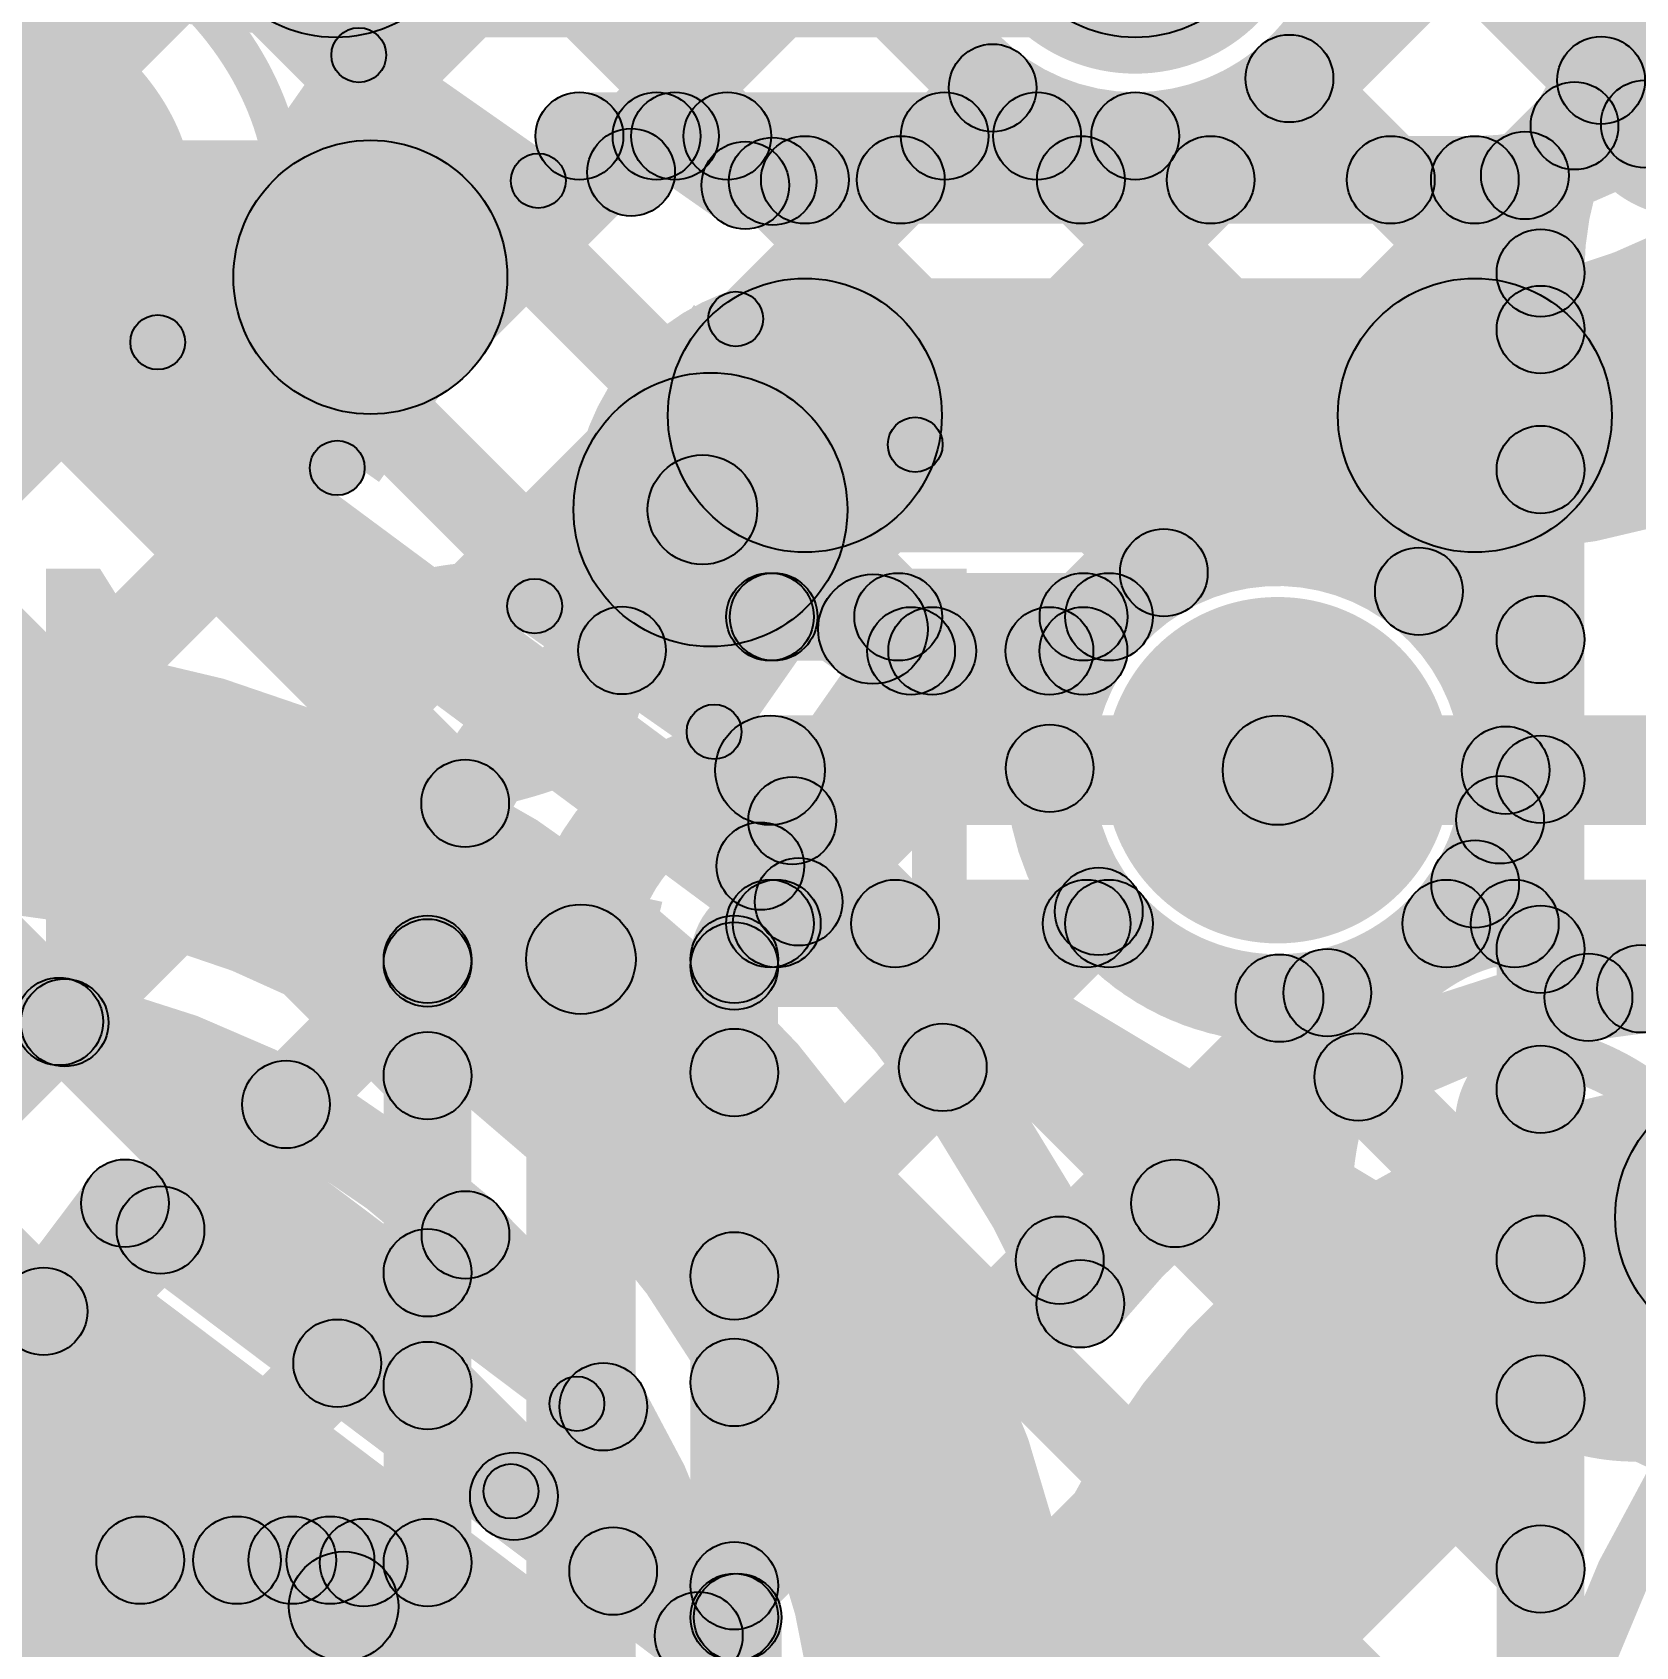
# Model space of a CAD drawing. Header units: millimetres. Extents: x -2.17 to 2.17, y -2.17 to 2.17.
# Drawn here: x -0.6077 to -0.4613, y -0.882 to -0.7346 of the extents above; entities that cross this region are included whole.
import ezdxf

# ---------------------------------------------------------------- set-up
doc = ezdxf.new("R2010")
doc.units = ezdxf.units.MM
doc.header["$MEASUREMENT"] = 0
for name, color, linetype in [('BottomLayer', 5, 'Continuous'), ('BottomOverlay', 54, 'Continuous'), ('BottomSolder', 6, 'Continuous'), ('Mechanical2', 216, 'Continuous'), ('TopLayer', 1, 'Continuous'), ('TopOverlay', 2, 'Continuous'), ('TopPaste', 8, 'Continuous'), ('TopSolder', 216, 'Continuous'), ('ViaHoleLayer', 16, 'Continuous')]:
    doc.layers.add(name, color=color, linetype=linetype)

# ---------------------------------------------------------------- blocks, each defined once
blk = doc.blocks.new('YS_SBZ9032C03R16_B_29')
at = {"layer": 'BottomOverlay', "const_width": 0.005}
blk.add_lwpolyline([(0.17434, -0.04428, -0.777083), (-0.17427, -0.04458)], format="xyb", dxfattribs=at)
blk = doc.blocks.new('WS2812B_M____220')
at = {"layer": 'TopLayer'}
blk.add_hatch(color=1, dxfattribs=at).paths.add_polyline_path([(0.03504, 0.05079), (0.09409, 0.05079), (0.09409, 0.01142), (0.03504, 0.01142)])
at = {"layer": 'TopOverlay'}
for points in [[(-0.07, 0.0675), (-0.07, 0.0725), (0.07, 0.0725), (0.07, 0.0675)], [(0.0725, 0.06), (0.0675, 0.06), (0.0675, 0.07), (0.0725, 0.07)]]:
    blk.add_hatch(color=2, dxfattribs=at).paths.add_polyline_path(points)
h = blk.add_hatch(color=2, dxfattribs=at)
edge = h.paths.add_edge_path()
edge.add_arc((0.07, 0.07), 0.0025, 0, 360)
h = blk.add_hatch(color=2, dxfattribs=at)
edge = h.paths.add_edge_path()
edge.add_arc((0.07, 0.07), 0.0025, 0, 360)
h = blk.add_hatch(color=2, dxfattribs=at)
edge = h.paths.add_edge_path()
edge.add_arc((0.07, 0.06), 0.0025, 0, 360)
at = {"layer": 'TopPaste'}
blk.add_hatch(color=8, dxfattribs=at).paths.add_polyline_path([(0.03504, 0.05079), (0.09409, 0.05079), (0.09409, 0.01142), (0.03504, 0.01142)])
at = {"layer": 'TopSolder'}
blk.add_hatch(color=216, dxfattribs=at).paths.add_polyline_path([(0.03104, 0.05479), (0.09809, 0.05479), (0.09809, 0.00742), (0.03104, 0.00742)])
at = {"layer": 'TopOverlay'}
for centre in [(0.07, 0.07), (0.07, 0.07), (0.07, 0.06)]:
    blk.add_circle(centre, 0.0025, dxfattribs=at)
blk = doc.blocks.new('C__0402_391')
at = {"layer": 'TopLayer'}
for points in [[(-0.0275, -0.0125), (-0.0275, 0.0125), (-0.0095, 0.0125), (-0.0095, -0.0125)], [(0.0095, -0.0125), (0.0095, 0.0125), (0.0275, 0.0125), (0.0275, -0.0125)]]:
    blk.add_hatch(color=1, dxfattribs=at).paths.add_polyline_path(points)
at = {"layer": 'TopOverlay'}
h = blk.add_hatch(color=2, dxfattribs=at)
edge = h.paths.add_edge_path()
edge.add_arc((-0.031, 0.016), 0.0025, 0, 360)
h = blk.add_hatch(color=2, dxfattribs=at)
edge = h.paths.add_edge_path()
edge.add_arc((-0.031, 0.016), 0.0025, 0, 360)
for points in [[(-0.011, 0.0185), (-0.011, 0.0135), (-0.031, 0.0135), (-0.031, 0.0185)], [(0.031, 0.0185), (0.031, 0.0135), (0.011, 0.0135), (0.011, 0.0185)], [(-0.0335, 0.016), (-0.0285, 0.016), (-0.0285, -0.016), (-0.0335, -0.016)], [(0.0285, 0.016), (0.0335, 0.016), (0.0335, -0.016), (0.0285, -0.016)], [(-0.011, -0.0135), (-0.011, -0.0185), (-0.031, -0.0185), (-0.031, -0.0135)], [(0.031, -0.0135), (0.031, -0.0185), (0.011, -0.0185), (0.011, -0.0135)]]:
    blk.add_hatch(color=2, dxfattribs=at).paths.add_polyline_path(points)
h = blk.add_hatch(color=2, dxfattribs=at)
edge = h.paths.add_edge_path()
edge.add_arc((-0.011, 0.016), 0.0025, 0, 360)
h = blk.add_hatch(color=2, dxfattribs=at)
edge = h.paths.add_edge_path()
edge.add_arc((0.011, 0.016), 0.0025, 0, 360)
h = blk.add_hatch(color=2, dxfattribs=at)
edge = h.paths.add_edge_path()
edge.add_arc((0.031, 0.016), 0.0025, 0, 360)
h = blk.add_hatch(color=2, dxfattribs=at)
edge = h.paths.add_edge_path()
edge.add_arc((0.031, 0.016), 0.0025, 0, 360)
h = blk.add_hatch(color=2, dxfattribs=at)
edge = h.paths.add_edge_path()
edge.add_arc((-0.031, -0.016), 0.0025, 0, 360)
h = blk.add_hatch(color=2, dxfattribs=at)
edge = h.paths.add_edge_path()
edge.add_arc((-0.031, -0.016), 0.0025, 0, 360)
h = blk.add_hatch(color=2, dxfattribs=at)
edge = h.paths.add_edge_path()
edge.add_arc((-0.011, -0.016), 0.0025, 0, 360)
h = blk.add_hatch(color=2, dxfattribs=at)
edge = h.paths.add_edge_path()
edge.add_arc((0.011, -0.016), 0.0025, 0, 360)
h = blk.add_hatch(color=2, dxfattribs=at)
edge = h.paths.add_edge_path()
edge.add_arc((0.031, -0.016), 0.0025, 0, 360)
h = blk.add_hatch(color=2, dxfattribs=at)
edge = h.paths.add_edge_path()
edge.add_arc((0.031, -0.016), 0.0025, 0, 360)
at = {"layer": 'TopPaste'}
for points in [[(-0.0275, -0.0125), (-0.0275, 0.0125), (-0.0095, 0.0125), (-0.0095, -0.0125)], [(0.0095, -0.0125), (0.0095, 0.0125), (0.0275, 0.0125), (0.0275, -0.0125)]]:
    blk.add_hatch(color=8, dxfattribs=at).paths.add_polyline_path(points)
at = {"layer": 'TopSolder'}
for points in [[(-0.02986, -0.01486), (-0.02986, 0.01486), (-0.00714, 0.01486), (-0.00714, -0.01486)], [(0.00714, -0.01486), (0.00714, 0.01486), (0.02986, 0.01486), (0.02986, -0.01486)]]:
    blk.add_hatch(color=216, dxfattribs=at).paths.add_polyline_path(points)
at = {"layer": 'TopOverlay'}
for centre in [(-0.031, 0.016), (-0.031, 0.016), (-0.011, 0.016), (0.011, 0.016), (0.031, 0.016), (0.031, 0.016), (-0.031, -0.016), (-0.031, -0.016), (-0.011, -0.016), (0.011, -0.016), (0.031, -0.016), (0.031, -0.016)]:
    blk.add_circle(centre, 0.0025, dxfattribs=at)

msp = doc.modelspace()

# ---------------------------------------------------------------- hatches: boundary and pattern name
at = {"layer": 'BottomLayer'}
for points in [[(-0.62881, -0.63692), (-0.62315, -0.63126), (-0.46717, -0.78724), (-0.47283, -0.7929)], [(-0.53718, -0.79083), (-0.54284, -0.78517), (-0.39534, -0.63767), (-0.38968, -0.64333)], [(-0.81178, -0.65194), (-0.80612, -0.64628), (-0.58112, -0.87128), (-0.58678, -0.87694)], [(-0.78349, -0.65194), (-0.77783, -0.64628), (-0.56877, -0.85534), (-0.57443, -0.861)], [(-0.75521, -0.65194), (-0.74955, -0.64628), (-0.56877, -0.82706), (-0.57443, -0.83272)], [(-0.72692, -0.65194), (-0.72127, -0.64628), (-0.56535, -0.8022), (-0.571, -0.80786)], [(-0.69864, -0.65194), (-0.69298, -0.64628), (-0.55102, -0.78824), (-0.55668, -0.7939)], [(-0.73643, -0.87694), (-0.74208, -0.87128), (-0.53133, -0.66053), (-0.52567, -0.66618)], [(-0.62379, -0.67022), (-0.61813, -0.66457), (-0.50156, -0.78114), (-0.50721, -0.78679)], [(-0.63892, -0.68337), (-0.63327, -0.67771), (-0.52581, -0.78517), (-0.53147, -0.79083)], [(-0.70814, -0.87694), (-0.7138, -0.87128), (-0.53133, -0.68881), (-0.52567, -0.69447)], [(-0.48833, -0.72083), (-0.48267, -0.71517), (-0.46164, -0.73621), (-0.46729, -0.74186)], [(-0.67986, -0.87694), (-0.68552, -0.87128), (-0.53133, -0.71709), (-0.52567, -0.72275)], [(-0.49575, -0.74169), (-0.49009, -0.73603), (-0.46717, -0.75896), (-0.47283, -0.76461)], [(-0.65157, -0.87694), (-0.65723, -0.87128), (-0.52284, -0.73689), (-0.51719, -0.74255)], [(-0.5089, -0.79083), (-0.51455, -0.78517), (-0.46973, -0.74035), (-0.46408, -0.74601)], [(-0.466, -0.90818), (-0.474, -0.90818), (-0.474, -0.75661), (-0.466, -0.75661)], [(-0.47828, -0.78849), (-0.48393, -0.78284), (-0.47283, -0.77173), (-0.46717, -0.77739)], [(-0.54034, -0.792), (-0.54034, -0.784), (-0.5094, -0.784), (-0.5094, -0.792)], [(-0.54034, -0.807), (-0.54034, -0.797), (-0.494, -0.797), (-0.494, -0.807)], [(-0.47086, -0.80936), (-0.47652, -0.8037), (-0.47283, -0.80002), (-0.46717, -0.80567)], [(-0.47879, -0.81521), (-0.47314, -0.80956), (-0.46717, -0.81552), (-0.47283, -0.82118)], [(-0.54077, -0.82271), (-0.54643, -0.81705), (-0.54255, -0.81317), (-0.5369, -0.81883)], [(-0.54077, -0.85099), (-0.54643, -0.84533), (-0.51427, -0.81317), (-0.50861, -0.81883)], [(-0.54034, -0.82), (-0.54034, -0.812), (-0.5094, -0.812), (-0.5094, -0.82)], [(-0.53175, -0.81883), (-0.52609, -0.81317), (-0.46717, -0.87209), (-0.47283, -0.87775)], [(-0.62329, -0.87694), (-0.62895, -0.87128), (-0.57443, -0.81677), (-0.56877, -0.82242)], [(-0.5676, -0.87433), (-0.5756, -0.87433), (-0.5756, -0.81926), (-0.5676, -0.81926)], [(-0.5526, -0.89561), (-0.5626, -0.89561), (-0.5626, -0.81926), (-0.5526, -0.81926)], [(-0.5396, -0.87933), (-0.5476, -0.87933), (-0.5476, -0.81926), (-0.5396, -0.81926)], [(-0.54077, -0.87928), (-0.54643, -0.87362), (-0.4923, -0.81948), (-0.48664, -0.82514)], [(-0.49665, -0.82564), (-0.491, -0.81998), (-0.46717, -0.84381), (-0.47283, -0.84947)], [(-0.54643, -0.83243), (-0.54077, -0.82677), (-0.46717, -0.90038), (-0.47283, -0.90603)], [(-0.54046, -0.90724), (-0.54612, -0.90159), (-0.47283, -0.8283), (-0.46717, -0.83396)], [(-0.59501, -0.87694), (-0.60066, -0.87128), (-0.57443, -0.84505), (-0.56877, -0.85071)], [(-0.54643, -0.86072), (-0.54077, -0.85506), (-0.49048, -0.90535), (-0.49614, -0.91101)], [(-0.51594, -0.91101), (-0.52159, -0.90535), (-0.47283, -0.85658), (-0.46717, -0.86224)], [(-0.79108, -0.87811), (-0.79108, -0.87011), (-0.589, -0.87011), (-0.589, -0.87811)], [(-0.589, -0.87811), (-0.589, -0.87011), (-0.58047, -0.87011), (-0.58047, -0.87811)], [(-0.57743, -0.87833), (-0.57743, -0.87033), (-0.5716, -0.87033), (-0.5716, -0.87833)], [(-0.57426, -0.89561), (-0.58426, -0.89561), (-0.58426, -0.87833), (-0.57426, -0.87833)], [(-0.53929, -0.91189), (-0.54729, -0.91189), (-0.54729, -0.87933), (-0.53929, -0.87933)]]:
    msp.add_hatch(color=5, dxfattribs=at).paths.add_polyline_path(points)
h = msp.add_hatch(color=5, dxfattribs=at)
edge = h.paths.add_edge_path()
edge.add_arc((-0.507, -0.72261), 0.0125, 0, 360)
h = msp.add_hatch(color=5, dxfattribs=at)
edge = h.paths.add_edge_path()
edge.add_arc((-0.49292, -0.73886), 0.004, 0, 360)
h = msp.add_hatch(color=5, dxfattribs=at)
edge = h.paths.add_edge_path()
edge.add_arc((-0.46447, -0.73903), 0.004, 0, 360)
h = msp.add_hatch(color=5, dxfattribs=at)
edge = h.paths.add_edge_path()
edge.add_arc((-0.52002, -0.73972), 0.004, 0, 360)
h = msp.add_hatch(color=5, dxfattribs=at)
edge = h.paths.add_edge_path()
edge.add_arc((-0.4669, -0.74318), 0.004, 0, 360)
h = msp.add_hatch(color=5, dxfattribs=at)
edge = h.paths.add_edge_path()
edge.add_arc((-0.47, -0.75661), 0.004, 0, 360)
h = msp.add_hatch(color=5, dxfattribs=at)
edge = h.paths.add_edge_path()
edge.add_arc((-0.47, -0.75661), 0.004, 0, 360)
h = msp.add_hatch(color=5, dxfattribs=at)
edge = h.paths.add_edge_path()
edge.add_arc((-0.47, -0.76178), 0.004, 0, 360)
h = msp.add_hatch(color=5, dxfattribs=at)
edge = h.paths.add_edge_path()
edge.add_arc((-0.47, -0.77456), 0.004, 0, 360)
h = msp.add_hatch(color=5, dxfattribs=at)
edge = h.paths.add_edge_path()
edge.add_arc((-0.50439, -0.78397), 0.004, 0, 360)
h = msp.add_hatch(color=5, dxfattribs=at)
edge = h.paths.add_edge_path()
edge.add_arc((-0.48111, -0.78567), 0.004, 0, 360)
h = msp.add_hatch(color=5, dxfattribs=at)
edge = h.paths.add_edge_path()
edge.add_arc((-0.54034, -0.788), 0.004, 0, 360)
h = msp.add_hatch(color=5, dxfattribs=at)
edge = h.paths.add_edge_path()
edge.add_arc((-0.54034, -0.788), 0.004, 0, 360)
h = msp.add_hatch(color=5, dxfattribs=at)
edge = h.paths.add_edge_path()
edge.add_arc((-0.54001, -0.788), 0.004, 0, 360)
h = msp.add_hatch(color=5, dxfattribs=at)
edge = h.paths.add_edge_path()
edge.add_arc((-0.52864, -0.788), 0.004, 0, 360)
h = msp.add_hatch(color=5, dxfattribs=at)
edge = h.paths.add_edge_path()
edge.add_arc((-0.51172, -0.788), 0.004, 0, 360)
h = msp.add_hatch(color=5, dxfattribs=at)
edge = h.paths.add_edge_path()
edge.add_arc((-0.5094, -0.788), 0.004, 0, 360)
h = msp.add_hatch(color=5, dxfattribs=at)
edge = h.paths.add_edge_path()
edge.add_arc((-0.5094, -0.788), 0.004, 0, 360)
h = msp.add_hatch(color=5, dxfattribs=at)
edge = h.paths.add_edge_path()
edge.add_arc((-0.47, -0.79007), 0.004, 0, 360)
h = msp.add_hatch(color=5, dxfattribs=at)
edge = h.paths.add_edge_path()
edge.add_arc((-0.55385, -0.79107), 0.004, 0, 360)
h = msp.add_hatch(color=5, dxfattribs=at)
edge = h.paths.add_edge_path()
edge.add_arc((-0.494, -0.802), 0.01181, 0, 360)
h = msp.add_hatch(color=5, dxfattribs=at)
edge = h.paths.add_edge_path()
edge.add_arc((-0.54034, -0.802), 0.005, 0, 360)
h = msp.add_hatch(color=5, dxfattribs=at)
edge = h.paths.add_edge_path()
edge.add_arc((-0.54034, -0.802), 0.005, 0, 360)
h = msp.add_hatch(color=5, dxfattribs=at)
edge = h.paths.add_edge_path()
edge.add_arc((-0.494, -0.802), 0.005, 0, 360)
h = msp.add_hatch(color=5, dxfattribs=at)
edge = h.paths.add_edge_path()
edge.add_arc((-0.47319, -0.802), 0.004, 0, 360)
h = msp.add_hatch(color=5, dxfattribs=at)
edge = h.paths.add_edge_path()
edge.add_arc((-0.47319, -0.802), 0.004, 0, 360)
h = msp.add_hatch(color=5, dxfattribs=at)
edge = h.paths.add_edge_path()
edge.add_arc((-0.47, -0.80284), 0.004, 0, 360)
h = msp.add_hatch(color=5, dxfattribs=at)
edge = h.paths.add_edge_path()
edge.add_arc((-0.56817, -0.80503), 0.004, 0, 360)
h = msp.add_hatch(color=5, dxfattribs=at)
edge = h.paths.add_edge_path()
edge.add_arc((-0.47369, -0.80653), 0.004, 0, 360)
h = msp.add_hatch(color=5, dxfattribs=at)
edge = h.paths.add_edge_path()
edge.add_arc((-0.47597, -0.81239), 0.004, 0, 360)
h = msp.add_hatch(color=5, dxfattribs=at)
edge = h.paths.add_edge_path()
edge.add_arc((-0.54034, -0.816), 0.004, 0, 360)
h = msp.add_hatch(color=5, dxfattribs=at)
edge = h.paths.add_edge_path()
edge.add_arc((-0.54034, -0.816), 0.004, 0, 360)
h = msp.add_hatch(color=5, dxfattribs=at)
edge = h.paths.add_edge_path()
edge.add_arc((-0.53972, -0.816), 0.004, 0, 360)
h = msp.add_hatch(color=5, dxfattribs=at)
edge = h.paths.add_edge_path()
edge.add_arc((-0.52892, -0.816), 0.004, 0, 360)
h = msp.add_hatch(color=5, dxfattribs=at)
edge = h.paths.add_edge_path()
edge.add_arc((-0.51144, -0.816), 0.004, 0, 360)
h = msp.add_hatch(color=5, dxfattribs=at)
edge = h.paths.add_edge_path()
edge.add_arc((-0.5094, -0.816), 0.004, 0, 360)
h = msp.add_hatch(color=5, dxfattribs=at)
edge = h.paths.add_edge_path()
edge.add_arc((-0.5094, -0.816), 0.004, 0, 360)
h = msp.add_hatch(color=5, dxfattribs=at)
edge = h.paths.add_edge_path()
edge.add_arc((-0.5576, -0.81926), 0.005, 0, 360)
h = msp.add_hatch(color=5, dxfattribs=at)
edge = h.paths.add_edge_path()
edge.add_arc((-0.5576, -0.81926), 0.005, 0, 360)
h = msp.add_hatch(color=5, dxfattribs=at)
edge = h.paths.add_edge_path()
edge.add_arc((-0.47, -0.81835), 0.004, 0, 360)
h = msp.add_hatch(color=5, dxfattribs=at)
edge = h.paths.add_edge_path()
edge.add_arc((-0.5716, -0.81926), 0.004, 0, 360)
h = msp.add_hatch(color=5, dxfattribs=at)
edge = h.paths.add_edge_path()
edge.add_arc((-0.5716, -0.81926), 0.004, 0, 360)
h = msp.add_hatch(color=5, dxfattribs=at)
edge = h.paths.add_edge_path()
edge.add_arc((-0.5716, -0.81959), 0.004, 0, 360)
h = msp.add_hatch(color=5, dxfattribs=at)
edge = h.paths.add_edge_path()
edge.add_arc((-0.5436, -0.81926), 0.004, 0, 360)
h = msp.add_hatch(color=5, dxfattribs=at)
edge = h.paths.add_edge_path()
edge.add_arc((-0.5436, -0.81926), 0.004, 0, 360)
h = msp.add_hatch(color=5, dxfattribs=at)
edge = h.paths.add_edge_path()
edge.add_arc((-0.5436, -0.81988), 0.004, 0, 360)
h = msp.add_hatch(color=5, dxfattribs=at)
edge = h.paths.add_edge_path()
edge.add_arc((-0.49383, -0.82281), 0.004, 0, 360)
h = msp.add_hatch(color=5, dxfattribs=at)
edge = h.paths.add_edge_path()
edge.add_arc((-0.48947, -0.82231), 0.004, 0, 360)
h = msp.add_hatch(color=5, dxfattribs=at)
edge = h.paths.add_edge_path()
edge.add_arc((-0.5716, -0.82989), 0.004, 0, 360)
h = msp.add_hatch(color=5, dxfattribs=at)
edge = h.paths.add_edge_path()
edge.add_arc((-0.5436, -0.8296), 0.004, 0, 360)
h = msp.add_hatch(color=5, dxfattribs=at)
edge = h.paths.add_edge_path()
edge.add_arc((-0.47, -0.83113), 0.004, 0, 360)
h = msp.add_hatch(color=5, dxfattribs=at)
edge = h.paths.add_edge_path()
edge.add_arc((-0.47, -0.84664), 0.004, 0, 360)
h = msp.add_hatch(color=5, dxfattribs=at)
edge = h.paths.add_edge_path()
edge.add_arc((-0.5716, -0.84788), 0.004, 0, 360)
h = msp.add_hatch(color=5, dxfattribs=at)
edge = h.paths.add_edge_path()
edge.add_arc((-0.5436, -0.84816), 0.004, 0, 360)
h = msp.add_hatch(color=5, dxfattribs=at)
edge = h.paths.add_edge_path()
edge.add_arc((-0.5716, -0.85817), 0.004, 0, 360)
h = msp.add_hatch(color=5, dxfattribs=at)
edge = h.paths.add_edge_path()
edge.add_arc((-0.5436, -0.85789), 0.004, 0, 360)
h = msp.add_hatch(color=5, dxfattribs=at)
edge = h.paths.add_edge_path()
edge.add_arc((-0.47, -0.85941), 0.004, 0, 360)
h = msp.add_hatch(color=5, dxfattribs=at)
edge = h.paths.add_edge_path()
edge.add_arc((-0.59783, -0.87411), 0.004, 0, 360)
h = msp.add_hatch(color=5, dxfattribs=at)
edge = h.paths.add_edge_path()
edge.add_arc((-0.589, -0.87411), 0.004, 0, 360)
h = msp.add_hatch(color=5, dxfattribs=at)
edge = h.paths.add_edge_path()
edge.add_arc((-0.589, -0.87411), 0.004, 0, 360)
h = msp.add_hatch(color=5, dxfattribs=at)
edge = h.paths.add_edge_path()
edge.add_arc((-0.58395, -0.87411), 0.004, 0, 360)
h = msp.add_hatch(color=5, dxfattribs=at)
edge = h.paths.add_edge_path()
edge.add_arc((-0.58047, -0.87411), 0.004, 0, 360)
h = msp.add_hatch(color=5, dxfattribs=at)
edge = h.paths.add_edge_path()
edge.add_arc((-0.58047, -0.87411), 0.004, 0, 360)
h = msp.add_hatch(color=5, dxfattribs=at)
edge = h.paths.add_edge_path()
edge.add_arc((-0.57743, -0.87433), 0.004, 0, 360)
h = msp.add_hatch(color=5, dxfattribs=at)
edge = h.paths.add_edge_path()
edge.add_arc((-0.57743, -0.87433), 0.004, 0, 360)
h = msp.add_hatch(color=5, dxfattribs=at)
edge = h.paths.add_edge_path()
edge.add_arc((-0.5716, -0.87433), 0.004, 0, 360)
h = msp.add_hatch(color=5, dxfattribs=at)
edge = h.paths.add_edge_path()
edge.add_arc((-0.5716, -0.87433), 0.004, 0, 360)
h = msp.add_hatch(color=5, dxfattribs=at)
edge = h.paths.add_edge_path()
edge.add_arc((-0.47, -0.87492), 0.004, 0, 360)
h = msp.add_hatch(color=5, dxfattribs=at)
edge = h.paths.add_edge_path()
edge.add_arc((-0.57926, -0.87833), 0.005, 0, 360)
h = msp.add_hatch(color=5, dxfattribs=at)
edge = h.paths.add_edge_path()
edge.add_arc((-0.5436, -0.87645), 0.004, 0, 360)
h = msp.add_hatch(color=5, dxfattribs=at)
edge = h.paths.add_edge_path()
edge.add_arc((-0.5436, -0.87933), 0.004, 0, 360)
h = msp.add_hatch(color=5, dxfattribs=at)
edge = h.paths.add_edge_path()
edge.add_arc((-0.54329, -0.87933), 0.004, 0, 360)
at = {"layer": 'BottomSolder'}
h = msp.add_hatch(color=6, dxfattribs=at)
edge = h.paths.add_edge_path()
edge.add_arc((-0.507, -0.72261), 0.01581, 0, 360)
h = msp.add_hatch(color=6, dxfattribs=at)
edge = h.paths.add_edge_path()
edge.add_arc((-0.494, -0.802), 0.01581, 0, 360)
at = {"layer": 'TopLayer'}
for points in [[(-0.49729, -0.75094), (-0.50295, -0.74528), (-0.4526, -0.69493), (-0.44694, -0.70059)], [(-0.58, -0.73511), (-0.58, -0.71011), (-0.507, -0.71011), (-0.507, -0.73511)], [(-0.48898, -0.72017), (-0.48333, -0.71452), (-0.45765, -0.74019), (-0.4633, -0.74585)], [(-0.46861, -0.75054), (-0.47426, -0.74488), (-0.453, -0.72362), (-0.44734, -0.72927)], [(-0.49575, -0.74169), (-0.49009, -0.73603), (-0.48084, -0.74528), (-0.4865, -0.75094)], [(-0.56003, -0.74739), (-0.55545, -0.74083), (-0.55072, -0.74414), (-0.55531, -0.75069)], [(-0.55774, -0.74811), (-0.55774, -0.74011), (-0.5507, -0.74011), (-0.5507, -0.74811)], [(-0.55132, -0.74739), (-0.54673, -0.74083), (-0.54031, -0.74533), (-0.5449, -0.75188)], [(-0.54902, -0.74811), (-0.54902, -0.74011), (-0.507, -0.74011), (-0.507, -0.74811)], [(-0.54974, -0.74971), (-0.55629, -0.74512), (-0.55398, -0.74182), (-0.54743, -0.7464)], [(-0.54707, -0.74694), (-0.54141, -0.74128), (-0.53727, -0.74543), (-0.54293, -0.75108)], [(-0.52557, -0.75094), (-0.53123, -0.74528), (-0.52723, -0.74128), (-0.52157, -0.74694)], [(-0.51879, -0.74694), (-0.51313, -0.74128), (-0.50913, -0.74528), (-0.51479, -0.75094)], [(-0.53716, -0.75211), (-0.53716, -0.74411), (-0.476, -0.74411), (-0.476, -0.75211)], [(-0.63593, -0.7695), (-0.63593, -0.7445), (-0.57682, -0.7445), (-0.57682, -0.7695)], [(-0.53716, -0.78211), (-0.53716, -0.75711), (-0.476, -0.75711), (-0.476, -0.78211)], [(-0.54938, -0.78232), (-0.54364, -0.77413), (-0.52808, -0.78502), (-0.53381, -0.79322)], [(-0.5349, -0.81684), (-0.54056, -0.81118), (-0.51766, -0.78828), (-0.51201, -0.79394)], [(-0.52835, -0.79394), (-0.5227, -0.78828), (-0.51198, -0.799), (-0.51764, -0.80465)], [(-0.52746, -0.79511), (-0.52746, -0.78711), (-0.51173, -0.78711), (-0.51173, -0.79511)], [(-0.53794, -0.81306), (-0.54449, -0.80847), (-0.53073, -0.78882), (-0.52418, -0.7934)], [(-0.494, -0.807), (-0.494, -0.797), (-0.43148, -0.797), (-0.43148, -0.807)], [(-0.54114, -0.80944), (-0.53548, -0.80378), (-0.50054, -0.83872), (-0.5062, -0.84438)], [(-0.52174, -0.83196), (-0.5274, -0.8263), (-0.51316, -0.81207), (-0.50751, -0.81772)], [(-0.4786, -0.82), (-0.4786, -0.812), (-0.44656, -0.812), (-0.44656, -0.82)], [(-0.47518, -0.81883), (-0.46952, -0.81317), (-0.4628, -0.8199), (-0.46845, -0.82555)], [(-0.45799, -0.82478), (-0.46365, -0.81912), (-0.4577, -0.81317), (-0.45204, -0.81883)], [(-0.51106, -0.84956), (-0.51672, -0.8439), (-0.4923, -0.81948), (-0.48664, -0.82514)], [(-0.49665, -0.82564), (-0.491, -0.81998), (-0.48381, -0.82717), (-0.48947, -0.83282)], [(-0.69357, -0.91894), (-0.69923, -0.91328), (-0.60806, -0.82211), (-0.6024, -0.82777)], [(-0.63645, -0.82726), (-0.6308, -0.8216), (-0.60383, -0.84857), (-0.60949, -0.85423)], [(-0.60755, -0.82788), (-0.6019, -0.82222), (-0.55183, -0.87228), (-0.55749, -0.87794)], [(-0.59315, -0.8468), (-0.59881, -0.84115), (-0.58735, -0.82968), (-0.58169, -0.83534)], [(-0.60163, -0.84473), (-0.59682, -0.83834), (-0.54443, -0.87781), (-0.54924, -0.8842)], [(-0.63045, -0.88963), (-0.63684, -0.88481), (-0.60242, -0.83913), (-0.59603, -0.84394)], [(-0.57702, -0.85896), (-0.58268, -0.8533), (-0.57097, -0.84159), (-0.56532, -0.84725)], [(-0.5609, -0.87111), (-0.56655, -0.86546), (-0.55838, -0.85728), (-0.55272, -0.86294)]]:
    msp.add_hatch(color=1, dxfattribs=at).paths.add_polyline_path(points)
h = msp.add_hatch(color=1, dxfattribs=at)
edge = h.paths.add_edge_path()
edge.add_arc((-0.58, -0.72261), 0.0125, 0, 360)
h = msp.add_hatch(color=1, dxfattribs=at)
edge = h.paths.add_edge_path()
edge.add_arc((-0.58, -0.72261), 0.0125, 0, 360)
h = msp.add_hatch(color=1, dxfattribs=at)
edge = h.paths.add_edge_path()
edge.add_arc((-0.507, -0.72261), 0.0125, 0, 360)
h = msp.add_hatch(color=1, dxfattribs=at)
edge = h.paths.add_edge_path()
edge.add_arc((-0.49292, -0.73886), 0.004, 0, 360)
h = msp.add_hatch(color=1, dxfattribs=at)
edge = h.paths.add_edge_path()
edge.add_arc((-0.46048, -0.74302), 0.004, 0, 360)
h = msp.add_hatch(color=1, dxfattribs=at)
edge = h.paths.add_edge_path()
edge.add_arc((-0.55774, -0.74411), 0.004, 0, 360)
h = msp.add_hatch(color=1, dxfattribs=at)
edge = h.paths.add_edge_path()
edge.add_arc((-0.55774, -0.74411), 0.004, 0, 360)
h = msp.add_hatch(color=1, dxfattribs=at)
edge = h.paths.add_edge_path()
edge.add_arc((-0.5507, -0.74411), 0.004, 0, 360)
h = msp.add_hatch(color=1, dxfattribs=at)
edge = h.paths.add_edge_path()
edge.add_arc((-0.5507, -0.74411), 0.004, 0, 360)
h = msp.add_hatch(color=1, dxfattribs=at)
edge = h.paths.add_edge_path()
edge.add_arc((-0.54902, -0.74411), 0.004, 0, 360)
h = msp.add_hatch(color=1, dxfattribs=at)
edge = h.paths.add_edge_path()
edge.add_arc((-0.54902, -0.74411), 0.004, 0, 360)
h = msp.add_hatch(color=1, dxfattribs=at)
edge = h.paths.add_edge_path()
edge.add_arc((-0.54424, -0.74411), 0.004, 0, 360)
h = msp.add_hatch(color=1, dxfattribs=at)
edge = h.paths.add_edge_path()
edge.add_arc((-0.5244, -0.74411), 0.004, 0, 360)
h = msp.add_hatch(color=1, dxfattribs=at)
edge = h.paths.add_edge_path()
edge.add_arc((-0.51596, -0.74411), 0.004, 0, 360)
h = msp.add_hatch(color=1, dxfattribs=at)
edge = h.paths.add_edge_path()
edge.add_arc((-0.507, -0.74411), 0.004, 0, 360)
h = msp.add_hatch(color=1, dxfattribs=at)
edge = h.paths.add_edge_path()
edge.add_arc((-0.507, -0.74411), 0.004, 0, 360)
h = msp.add_hatch(color=1, dxfattribs=at)
edge = h.paths.add_edge_path()
edge.add_arc((-0.55302, -0.74742), 0.004, 0, 360)
h = msp.add_hatch(color=1, dxfattribs=at)
edge = h.paths.add_edge_path()
edge.add_arc((-0.55302, -0.74742), 0.004, 0, 360)
h = msp.add_hatch(color=1, dxfattribs=at)
edge = h.paths.add_edge_path()
edge.add_arc((-0.53716, -0.74811), 0.004, 0, 360)
h = msp.add_hatch(color=1, dxfattribs=at)
edge = h.paths.add_edge_path()
edge.add_arc((-0.53716, -0.74811), 0.004, 0, 360)
h = msp.add_hatch(color=1, dxfattribs=at)
edge = h.paths.add_edge_path()
edge.add_arc((-0.5284, -0.74811), 0.004, 0, 360)
h = msp.add_hatch(color=1, dxfattribs=at)
edge = h.paths.add_edge_path()
edge.add_arc((-0.51196, -0.74811), 0.004, 0, 360)
h = msp.add_hatch(color=1, dxfattribs=at)
edge = h.paths.add_edge_path()
edge.add_arc((-0.50012, -0.74811), 0.004, 0, 360)
h = msp.add_hatch(color=1, dxfattribs=at)
edge = h.paths.add_edge_path()
edge.add_arc((-0.48367, -0.74811), 0.004, 0, 360)
h = msp.add_hatch(color=1, dxfattribs=at)
edge = h.paths.add_edge_path()
edge.add_arc((-0.476, -0.74811), 0.004, 0, 360)
h = msp.add_hatch(color=1, dxfattribs=at)
edge = h.paths.add_edge_path()
edge.add_arc((-0.476, -0.74811), 0.004, 0, 360)
h = msp.add_hatch(color=1, dxfattribs=at)
edge = h.paths.add_edge_path()
edge.add_arc((-0.47143, -0.74771), 0.004, 0, 360)
h = msp.add_hatch(color=1, dxfattribs=at)
edge = h.paths.add_edge_path()
edge.add_arc((-0.57682, -0.757), 0.0125, 0, 360)
h = msp.add_hatch(color=1, dxfattribs=at)
edge = h.paths.add_edge_path()
edge.add_arc((-0.5426, -0.74861), 0.004, 0, 360)
h = msp.add_hatch(color=1, dxfattribs=at)
edge = h.paths.add_edge_path()
edge.add_arc((-0.5426, -0.74861), 0.004, 0, 360)
h = msp.add_hatch(color=1, dxfattribs=at)
edge = h.paths.add_edge_path()
edge.add_arc((-0.5401, -0.74825), 0.004, 0, 360)
h = msp.add_hatch(color=1, dxfattribs=at)
edge = h.paths.add_edge_path()
edge.add_arc((-0.53716, -0.76961), 0.0125, 0, 360)
h = msp.add_hatch(color=1, dxfattribs=at)
edge = h.paths.add_edge_path()
edge.add_arc((-0.53716, -0.76961), 0.0125, 0, 360)
h = msp.add_hatch(color=1, dxfattribs=at)
edge = h.paths.add_edge_path()
edge.add_arc((-0.476, -0.76961), 0.0125, 0, 360)
h = msp.add_hatch(color=1, dxfattribs=at)
edge = h.paths.add_edge_path()
edge.add_arc((-0.476, -0.76961), 0.0125, 0, 360)
h = msp.add_hatch(color=1, dxfattribs=at)
edge = h.paths.add_edge_path()
edge.add_arc((-0.54578, -0.77822), 0.0125, 0, 360)
h = msp.add_hatch(color=1, dxfattribs=at)
edge = h.paths.add_edge_path()
edge.add_arc((-0.54651, -0.77822), 0.005, 0, 360)
h = msp.add_hatch(color=1, dxfattribs=at)
edge = h.paths.add_edge_path()
edge.add_arc((-0.53094, -0.78912), 0.005, 0, 360)
h = msp.add_hatch(color=1, dxfattribs=at)
edge = h.paths.add_edge_path()
edge.add_arc((-0.52746, -0.79111), 0.004, 0, 360)
h = msp.add_hatch(color=1, dxfattribs=at)
edge = h.paths.add_edge_path()
edge.add_arc((-0.52746, -0.79111), 0.004, 0, 360)
h = msp.add_hatch(color=1, dxfattribs=at)
edge = h.paths.add_edge_path()
edge.add_arc((-0.52553, -0.79111), 0.004, 0, 360)
h = msp.add_hatch(color=1, dxfattribs=at)
edge = h.paths.add_edge_path()
edge.add_arc((-0.51483, -0.79111), 0.004, 0, 360)
h = msp.add_hatch(color=1, dxfattribs=at)
edge = h.paths.add_edge_path()
edge.add_arc((-0.51173, -0.79111), 0.004, 0, 360)
h = msp.add_hatch(color=1, dxfattribs=at)
edge = h.paths.add_edge_path()
edge.add_arc((-0.51173, -0.79111), 0.004, 0, 360)
h = msp.add_hatch(color=1, dxfattribs=at)
edge = h.paths.add_edge_path()
edge.add_arc((-0.494, -0.802), 0.01181, 0, 360)
h = msp.add_hatch(color=1, dxfattribs=at)
edge = h.paths.add_edge_path()
edge.add_arc((-0.494, -0.802), 0.005, 0, 360)
h = msp.add_hatch(color=1, dxfattribs=at)
edge = h.paths.add_edge_path()
edge.add_arc((-0.51481, -0.80183), 0.004, 0, 360)
h = msp.add_hatch(color=1, dxfattribs=at)
edge = h.paths.add_edge_path()
edge.add_arc((-0.53831, -0.80661), 0.004, 0, 360)
h = msp.add_hatch(color=1, dxfattribs=at)
edge = h.paths.add_edge_path()
edge.add_arc((-0.54122, -0.81076), 0.004, 0, 360)
h = msp.add_hatch(color=1, dxfattribs=at)
edge = h.paths.add_edge_path()
edge.add_arc((-0.54122, -0.81076), 0.004, 0, 360)
h = msp.add_hatch(color=1, dxfattribs=at)
edge = h.paths.add_edge_path()
edge.add_arc((-0.53773, -0.81401), 0.004, 0, 360)
h = msp.add_hatch(color=1, dxfattribs=at)
edge = h.paths.add_edge_path()
edge.add_arc((-0.51033, -0.81489), 0.004, 0, 360)
h = msp.add_hatch(color=1, dxfattribs=at)
edge = h.paths.add_edge_path()
edge.add_arc((-0.4786, -0.816), 0.004, 0, 360)
h = msp.add_hatch(color=1, dxfattribs=at)
edge = h.paths.add_edge_path()
edge.add_arc((-0.4786, -0.816), 0.004, 0, 360)
h = msp.add_hatch(color=1, dxfattribs=at)
edge = h.paths.add_edge_path()
edge.add_arc((-0.47235, -0.816), 0.004, 0, 360)
h = msp.add_hatch(color=1, dxfattribs=at)
edge = h.paths.add_edge_path()
edge.add_arc((-0.49383, -0.82281), 0.004, 0, 360)
h = msp.add_hatch(color=1, dxfattribs=at)
edge = h.paths.add_edge_path()
edge.add_arc((-0.48947, -0.82231), 0.004, 0, 360)
h = msp.add_hatch(color=1, dxfattribs=at)
edge = h.paths.add_edge_path()
edge.add_arc((-0.46563, -0.82273), 0.004, 0, 360)
h = msp.add_hatch(color=1, dxfattribs=at)
edge = h.paths.add_edge_path()
edge.add_arc((-0.46082, -0.82195), 0.004, 0, 360)
h = msp.add_hatch(color=1, dxfattribs=at)
edge = h.paths.add_edge_path()
edge.add_arc((-0.60523, -0.82494), 0.004, 0, 360)
h = msp.add_hatch(color=1, dxfattribs=at)
edge = h.paths.add_edge_path()
edge.add_arc((-0.60473, -0.82505), 0.004, 0, 360)
h = msp.add_hatch(color=1, dxfattribs=at)
edge = h.paths.add_edge_path()
edge.add_arc((-0.52457, -0.82913), 0.004, 0, 360)
h = msp.add_hatch(color=1, dxfattribs=at)
edge = h.paths.add_edge_path()
edge.add_arc((-0.48664, -0.83), 0.004, 0, 360)
h = msp.add_hatch(color=1, dxfattribs=at)
edge = h.paths.add_edge_path()
edge.add_arc((-0.58452, -0.83251), 0.004, 0, 360)
h = msp.add_hatch(color=1, dxfattribs=at)
edge = h.paths.add_edge_path()
edge.add_arc((-0.45068, -0.84279), 0.0125, 0, 360)
h = msp.add_hatch(color=1, dxfattribs=at)
edge = h.paths.add_edge_path()
edge.add_arc((-0.45068, -0.84279), 0.0125, 0, 360)
h = msp.add_hatch(color=1, dxfattribs=at)
edge = h.paths.add_edge_path()
edge.add_arc((-0.59922, -0.84153), 0.004, 0, 360)
h = msp.add_hatch(color=1, dxfattribs=at)
edge = h.paths.add_edge_path()
edge.add_arc((-0.59922, -0.84153), 0.004, 0, 360)
h = msp.add_hatch(color=1, dxfattribs=at)
edge = h.paths.add_edge_path()
edge.add_arc((-0.50337, -0.84155), 0.004, 0, 360)
h = msp.add_hatch(color=1, dxfattribs=at)
edge = h.paths.add_edge_path()
edge.add_arc((-0.59598, -0.84397), 0.004, 0, 360)
h = msp.add_hatch(color=1, dxfattribs=at)
edge = h.paths.add_edge_path()
edge.add_arc((-0.56814, -0.84442), 0.004, 0, 360)
h = msp.add_hatch(color=1, dxfattribs=at)
edge = h.paths.add_edge_path()
edge.add_arc((-0.51389, -0.84673), 0.004, 0, 360)
h = msp.add_hatch(color=1, dxfattribs=at)
edge = h.paths.add_edge_path()
edge.add_arc((-0.51201, -0.85071), 0.004, 0, 360)
h = msp.add_hatch(color=1, dxfattribs=at)
edge = h.paths.add_edge_path()
edge.add_arc((-0.51201, -0.85071), 0.004, 0, 360)
h = msp.add_hatch(color=1, dxfattribs=at)
edge = h.paths.add_edge_path()
edge.add_arc((-0.60666, -0.8514), 0.004, 0, 360)
h = msp.add_hatch(color=1, dxfattribs=at)
edge = h.paths.add_edge_path()
edge.add_arc((-0.57985, -0.85613), 0.004, 0, 360)
h = msp.add_hatch(color=1, dxfattribs=at)
edge = h.paths.add_edge_path()
edge.add_arc((-0.55555, -0.86011), 0.004, 0, 360)
h = msp.add_hatch(color=1, dxfattribs=at)
edge = h.paths.add_edge_path()
edge.add_arc((-0.56372, -0.86828), 0.004, 0, 360)
h = msp.add_hatch(color=1, dxfattribs=at)
edge = h.paths.add_edge_path()
edge.add_arc((-0.55466, -0.87511), 0.004, 0, 360)
h = msp.add_hatch(color=1, dxfattribs=at)
edge = h.paths.add_edge_path()
edge.add_arc((-0.54684, -0.88101), 0.004, 0, 360)
h = msp.add_hatch(color=1, dxfattribs=at)
edge = h.paths.add_edge_path()
edge.add_arc((-0.54684, -0.88101), 0.004, 0, 360)
at = {"layer": 'TopSolder'}
h = msp.add_hatch(color=216, dxfattribs=at)
edge = h.paths.add_edge_path()
edge.add_arc((-0.494, -0.802), 0.01581, 0, 360)
at = {"layer": 'ViaHoleLayer'}
h = msp.add_hatch(color=16, dxfattribs=at)
edge = h.paths.add_edge_path()
edge.add_arc((-0.494, -0.802), 0.00591, 0, 360)

# ---------------------------------------------------------------- linework, layer by layer
at = {"layer": 'BottomLayer'}
for points, const_width in [([(-0.4855, -0.72261, -1), (-0.5285, -0.72261)], 0.008), ([(-0.47, -0.75661, -0.414214), (-0.43932, -0.72593)], 0.008), ([(-0.5094, -0.788, -0.6855), (-0.47319, -0.802)], 0.008), ([(-0.5716, -0.81926, -0.414214), (-0.54034, -0.788)], 0.008), ([(-0.5576, -0.81926, -0.414214), (-0.54034, -0.802)], 0.01), ([(-0.47319, -0.802, -0.6855), (-0.5094, -0.816)], 0.008), ([(-0.5436, -0.81926, -0.414214), (-0.54034, -0.816)], 0.008), ([(-0.58047, -0.87411, -0.035523), (-0.57743, -0.87433)], 0.008)]:
    msp.add_lwpolyline(points, format="xyb", dxfattribs=dict(at, const_width=const_width))
for centre, radius in [((-0.507, -0.72261), 0.0125), ((-0.49292, -0.73886), 0.004), ((-0.46447, -0.73903), 0.004), ((-0.52002, -0.73972), 0.004), ((-0.4669, -0.74318), 0.004), ((-0.47, -0.75661), 0.004), ((-0.47, -0.75661), 0.004), ((-0.47, -0.76178), 0.004), ((-0.47, -0.77456), 0.004), ((-0.50439, -0.78397), 0.004), ((-0.48111, -0.78567), 0.004), ((-0.54034, -0.788), 0.004), ((-0.54034, -0.788), 0.004), ((-0.54001, -0.788), 0.004), ((-0.52864, -0.788), 0.004), ((-0.51172, -0.788), 0.004), ((-0.5094, -0.788), 0.004), ((-0.5094, -0.788), 0.004), ((-0.47, -0.79007), 0.004), ((-0.55385, -0.79107), 0.004), ((-0.54034, -0.802), 0.005), ((-0.54034, -0.802), 0.005), ((-0.494, -0.802), 0.005), ((-0.47319, -0.802), 0.004), ((-0.47319, -0.802), 0.004), ((-0.47, -0.80284), 0.004), ((-0.56817, -0.80503), 0.004), ((-0.47369, -0.80653), 0.004), ((-0.47597, -0.81239), 0.004), ((-0.54034, -0.816), 0.004), ((-0.54034, -0.816), 0.004), ((-0.53972, -0.816), 0.004), ((-0.52892, -0.816), 0.004), ((-0.51144, -0.816), 0.004), ((-0.5094, -0.816), 0.004), ((-0.5094, -0.816), 0.004), ((-0.5576, -0.81926), 0.005), ((-0.5576, -0.81926), 0.005), ((-0.47, -0.81835), 0.004), ((-0.5716, -0.81926), 0.004), ((-0.5716, -0.81926), 0.004), ((-0.5716, -0.81959), 0.004), ((-0.5436, -0.81926), 0.004), ((-0.5436, -0.81926), 0.004), ((-0.5436, -0.81988), 0.004), ((-0.49383, -0.82281), 0.004), ((-0.48947, -0.82231), 0.004), ((-0.5716, -0.82989), 0.004), ((-0.5436, -0.8296), 0.004), ((-0.47, -0.83113), 0.004), ((-0.47, -0.84664), 0.004), ((-0.5716, -0.84788), 0.004), ((-0.5436, -0.84816), 0.004), ((-0.5716, -0.85817), 0.004), ((-0.5436, -0.85789), 0.004), ((-0.47, -0.85941), 0.004), ((-0.59783, -0.87411), 0.004), ((-0.589, -0.87411), 0.004), ((-0.589, -0.87411), 0.004), ((-0.58395, -0.87411), 0.004), ((-0.58047, -0.87411), 0.004), ((-0.58047, -0.87411), 0.004), ((-0.57743, -0.87433), 0.004), ((-0.57743, -0.87433), 0.004), ((-0.5716, -0.87433), 0.004), ((-0.5716, -0.87433), 0.004), ((-0.47, -0.87492), 0.004), ((-0.57926, -0.87833), 0.005), ((-0.5436, -0.87645), 0.004), ((-0.5436, -0.87933), 0.004), ((-0.54329, -0.87933), 0.004)]:
    msp.add_circle(centre, radius, dxfattribs=at)
at = {"layer": 'Mechanical2', "const_width": 0.01}
for points in [[(2.16535, 0.001, 1), (-2.16535, 0.001, 1)], [(2.08135, -0.01, 1), (-2.04935, -0.01, 1)], [(1.84055, 0.001, 1), (-1.84055, 0.001, 1)], [(1.6437, 0.001, 1), (-1.6437, 0.001, 1)], [(1.50394, 0, 1), (-1.50394, 0, 1)], [(1.30709, 0.001, 1), (-1.30709, 0.001, 1)], [(1.17323, 0.001, 1), (-1.17323, 0.001, 1)], [(0.97638, 0.001, 1), (-0.97638, 0.001, 1)], [(0.84252, 0.001, 1), (-0.84252, 0.001, 1)]]:
    msp.add_lwpolyline(points, format="xyb", close=True, dxfattribs=at)
at = {"layer": 'TopLayer'}
for points, const_width in [([(-0.58, -0.72261, -0.414214), (-0.642, -0.66061)], 0.025), ([(-0.42827, -0.72188, -0.414214), (-0.476, -0.76961)], 0.025), ([(-0.4855, -0.72261, -0.414214), (-0.507, -0.74411)], 0.008), ([(-0.44977, -0.72188, -0.414214), (-0.476, -0.74811)], 0.008), ([(-0.5426, -0.74861, -0.045439), (-0.53716, -0.74811)], 0.008), ([(-0.54578, -0.77822, -0.414214), (-0.53716, -0.76961)], 0.025), ([(-0.4786, -0.816, -0.910517), (-0.51173, -0.79111)], 0.008), ([(-0.674, -0.81761, -0.676994), (-0.5257, -0.92219)], 0.025), ([(-0.54122, -0.81076, -0.104904), (-0.51201, -0.85071)], 0.008), ([(-0.51201, -0.85071, -0.227416), (-0.45068, -0.82129)], 0.008), ([(-0.65807, -0.83309, -0.494287), (-0.54684, -0.88101)], 0.008), ([(-0.50783, -0.89994, -0.414214), (-0.45068, -0.84279)], 0.025)]:
    msp.add_lwpolyline(points, format="xyb", dxfattribs=dict(at, const_width=const_width))
for centre, radius in [((-0.58, -0.72261), 0.0125), ((-0.58, -0.72261), 0.0125), ((-0.507, -0.72261), 0.0125), ((-0.49292, -0.73886), 0.004), ((-0.46048, -0.74302), 0.004), ((-0.55774, -0.74411), 0.004), ((-0.55774, -0.74411), 0.004), ((-0.5507, -0.74411), 0.004), ((-0.5507, -0.74411), 0.004), ((-0.54902, -0.74411), 0.004), ((-0.54902, -0.74411), 0.004), ((-0.54424, -0.74411), 0.004), ((-0.5244, -0.74411), 0.004), ((-0.51596, -0.74411), 0.004), ((-0.507, -0.74411), 0.004), ((-0.507, -0.74411), 0.004), ((-0.55302, -0.74742), 0.004), ((-0.55302, -0.74742), 0.004), ((-0.53716, -0.74811), 0.004), ((-0.53716, -0.74811), 0.004), ((-0.5284, -0.74811), 0.004), ((-0.51196, -0.74811), 0.004), ((-0.50012, -0.74811), 0.004), ((-0.48367, -0.74811), 0.004), ((-0.476, -0.74811), 0.004), ((-0.476, -0.74811), 0.004), ((-0.47143, -0.74771), 0.004), ((-0.57682, -0.757), 0.0125), ((-0.5426, -0.74861), 0.004), ((-0.5426, -0.74861), 0.004), ((-0.5401, -0.74825), 0.004), ((-0.53716, -0.76961), 0.0125), ((-0.53716, -0.76961), 0.0125), ((-0.476, -0.76961), 0.0125), ((-0.476, -0.76961), 0.0125), ((-0.54578, -0.77822), 0.0125), ((-0.54651, -0.77822), 0.005), ((-0.53094, -0.78912), 0.005), ((-0.52746, -0.79111), 0.004), ((-0.52746, -0.79111), 0.004), ((-0.52553, -0.79111), 0.004), ((-0.51483, -0.79111), 0.004), ((-0.51173, -0.79111), 0.004), ((-0.51173, -0.79111), 0.004), ((-0.494, -0.802), 0.005), ((-0.51481, -0.80183), 0.004), ((-0.53831, -0.80661), 0.004), ((-0.54122, -0.81076), 0.004), ((-0.54122, -0.81076), 0.004), ((-0.53773, -0.81401), 0.004), ((-0.51033, -0.81489), 0.004), ((-0.4786, -0.816), 0.004), ((-0.4786, -0.816), 0.004), ((-0.47235, -0.816), 0.004), ((-0.49383, -0.82281), 0.004), ((-0.48947, -0.82231), 0.004), ((-0.46563, -0.82273), 0.004), ((-0.46082, -0.82195), 0.004), ((-0.60523, -0.82494), 0.004), ((-0.60473, -0.82505), 0.004), ((-0.52457, -0.82913), 0.004), ((-0.48664, -0.83), 0.004), ((-0.58452, -0.83251), 0.004), ((-0.45068, -0.84279), 0.0125), ((-0.45068, -0.84279), 0.0125), ((-0.59922, -0.84153), 0.004), ((-0.59922, -0.84153), 0.004), ((-0.50337, -0.84155), 0.004), ((-0.59598, -0.84397), 0.004), ((-0.56814, -0.84442), 0.004), ((-0.51389, -0.84673), 0.004), ((-0.51201, -0.85071), 0.004), ((-0.51201, -0.85071), 0.004), ((-0.60666, -0.8514), 0.004), ((-0.57985, -0.85613), 0.004), ((-0.55555, -0.86011), 0.004), ((-0.56372, -0.86828), 0.004), ((-0.55466, -0.87511), 0.004), ((-0.54684, -0.88101), 0.004), ((-0.54684, -0.88101), 0.004)]:
    msp.add_circle(centre, radius, dxfattribs=at)

# ---------------------------------------------------------------- block references
for name, p, rotation in [('C__0402_391', (-0.56166, -0.76761), 145), ('WS2812B_M____220', (-0.656, -0.87361), 323), ('YS_SBZ9032C03R16_B_29', (-0.3, -0.95261), 180)]:
    msp.add_blockref(name, p, dxfattribs=dict(rotation=rotation))

# ---------------------------------------------------------------- texts
at = {"layer": 'BottomOverlay', "text_generation_flag": 2}
for s, p in [('D3', (-0.401, -0.75118)), ('LS4', (-0.518, -0.82361)), ('R26', (-0.59943, -0.89861))]:
    msp.add_text(s, height=0.04, dxfattribs=at).set_placement(p)
at = {"layer": 'TopOverlay'}
for rotation, p in [(230, (-0.602, -0.71575)), (245, (-0.47, -0.80861))]:
    msp.add_text('@', height=0.04, rotation=rotation, dxfattribs=at).set_placement(p)

doc.saveas('drawing.dxf')
